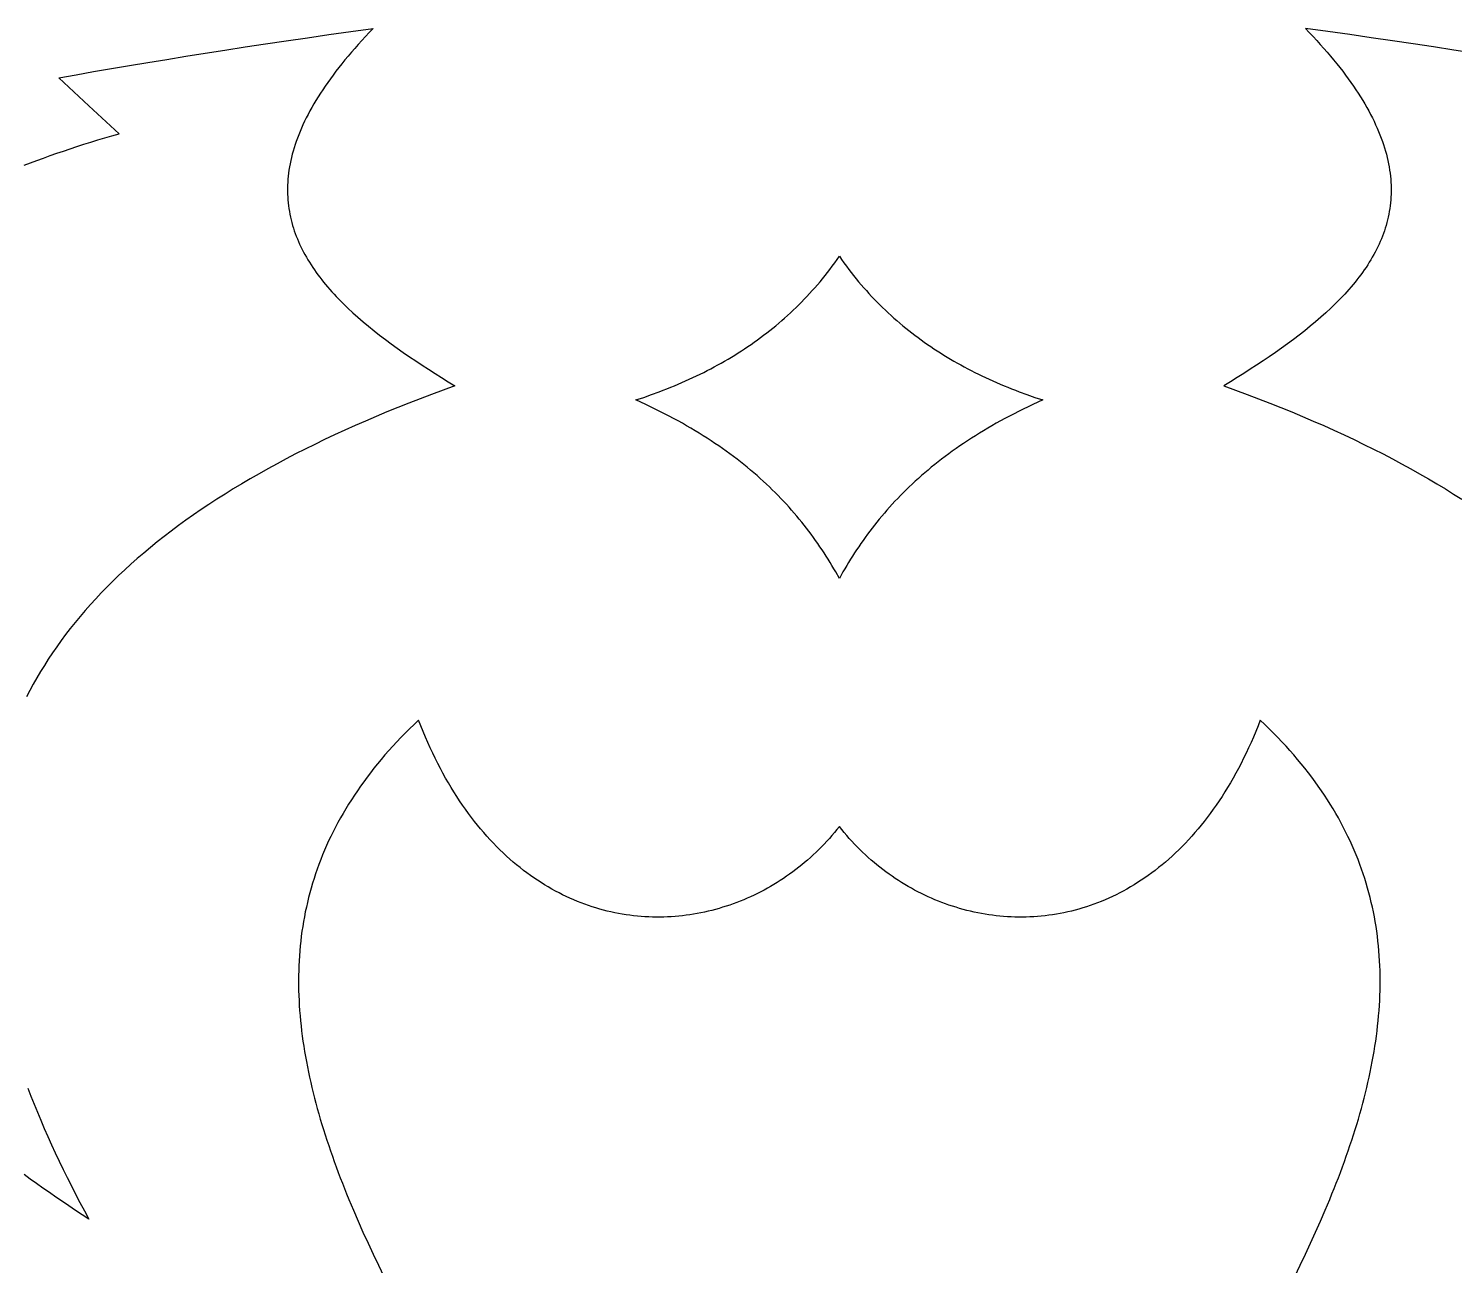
# Model space of a CAD drawing. Extents: x -4113 to -3113, y 1469 to 2469.
# Drawn here: x -3368 to -3283, y 2098.2 to 2172 of the extents above; entities that cross this region are included whole.
import ezdxf

# ---------------------------------------------------------------- set-up
doc = ezdxf.new("R2010")
doc.units = 0
doc.layers.add('PLAN_1', color=18, linetype='CONTINUOUS')

msp = doc.modelspace()

# ---------------------------------------------------------------- linework, layer by layer
at = {"layer": 'PLAN_1'}
for points in [[(-3368.301, 2163.813), (-3367.919, 2163.96), (-3367.533, 2164.104), (-3367.143, 2164.247), (-3366.751, 2164.388), (-3366.355, 2164.527), (-3365.955, 2164.665), (-3365.552, 2164.8), (-3365.146, 2164.933), (-3364.737, 2165.065), (-3364.324, 2165.194), (-3363.907, 2165.322), (-3363.488, 2165.448), (-3363.064, 2165.571), (-3362.638, 2165.693), (-3364.435, 2167.358), (-3365.334, 2168.193), (-3366.232, 2169.032), (-3365.203, 2169.213), (-3364.157, 2169.395), (-3363.094, 2169.578), (-3362.013, 2169.761), (-3360.914, 2169.944), (-3359.797, 2170.128), (-3358.66, 2170.312), (-3357.504, 2170.496), (-3356.327, 2170.68), (-3355.13, 2170.864), (-3353.913, 2171.048), (-3352.673, 2171.232), (-3351.412, 2171.416), (-3350.129, 2171.599), (-3348.822, 2171.783), (-3347.492, 2171.965), (-3347.723, 2171.726), (-3347.948, 2171.488), (-3348.167, 2171.252), (-3348.38, 2171.017), (-3348.587, 2170.784), (-3348.789, 2170.552), (-3348.985, 2170.322), (-3349.175, 2170.094), (-3349.36, 2169.867), (-3349.539, 2169.642), (-3349.712, 2169.418), (-3349.88, 2169.195), (-3350.043, 2168.975), (-3350.2, 2168.755), (-3350.351, 2168.537), (-3350.498, 2168.321), (-3350.639, 2168.106), (-3350.775, 2167.892), (-3350.905, 2167.68), (-3351.03, 2167.469), (-3351.151, 2167.26), (-3351.266, 2167.052), (-3351.376, 2166.845), (-3351.481, 2166.64), (-3351.581, 2166.436), (-3351.676, 2166.233), (-3351.766, 2166.032), (-3351.851, 2165.832), (-3351.931, 2165.634), (-3352.007, 2165.437), (-3352.078, 2165.241), (-3352.144, 2165.046), (-3352.206, 2164.852), (-3352.262, 2164.66), (-3352.315, 2164.469), (-3352.362, 2164.28), (-3352.406, 2164.091), (-3352.444, 2163.904), (-3352.479, 2163.718), (-3352.509, 2163.533), (-3352.534, 2163.349), (-3352.555, 2163.167), (-3352.572, 2162.986), (-3352.585, 2162.805), (-3352.594, 2162.626), (-3352.598, 2162.449), (-3352.598, 2162.272), (-3352.595, 2162.096), (-3352.587, 2161.921), (-3352.575, 2161.748), (-3352.559, 2161.576), (-3352.539, 2161.404), (-3352.516, 2161.234), (-3352.488, 2161.065), (-3352.457, 2160.896), (-3352.422, 2160.729), (-3352.383, 2160.563), (-3352.341, 2160.398), (-3352.295, 2160.234), (-3352.246, 2160.07), (-3352.192, 2159.908), (-3352.136, 2159.747), (-3352.076, 2159.586), (-3352.012, 2159.427), (-3351.945, 2159.268), (-3351.875, 2159.111), (-3351.801, 2158.954), (-3351.724, 2158.798), (-3351.644, 2158.643), (-3351.561, 2158.489), (-3351.474, 2158.336), (-3351.384, 2158.184), (-3351.292, 2158.032), (-3351.196, 2157.882), (-3351.097, 2157.732), (-3350.995, 2157.583), (-3350.891, 2157.434), (-3350.783, 2157.287), (-3350.673, 2157.14), (-3350.56, 2156.994), (-3350.444, 2156.849), (-3350.325, 2156.704), (-3350.204, 2156.561), (-3350.08, 2156.418), (-3349.953, 2156.275), (-3349.824, 2156.134), (-3349.692, 2155.993), (-3349.558, 2155.853), (-3349.422, 2155.713), (-3349.283, 2155.574), (-3349.141, 2155.436), (-3348.998, 2155.298), (-3348.704, 2155.024), (-3348.401, 2154.753), (-3348.089, 2154.485), (-3347.77, 2154.218), (-3347.442, 2153.953), (-3347.107, 2153.691), (-3346.765, 2153.431), (-3346.416, 2153.172), (-3346.06, 2152.915), (-3345.698, 2152.66), (-3345.33, 2152.407), (-3344.956, 2152.155), (-3344.578, 2151.904), (-3344.194, 2151.655), (-3343.805, 2151.407), (-3343.412, 2151.16), (-3343.015, 2150.915), (-3342.615, 2150.67), (-3343.316, 2150.416), (-3344.007, 2150.16), (-3344.688, 2149.901), (-3345.36, 2149.64), (-3346.022, 2149.377), (-3346.674, 2149.111), (-3347.317, 2148.842), (-3347.95, 2148.571), (-3348.574, 2148.298), (-3349.188, 2148.022), (-3349.793, 2147.744), (-3350.388, 2147.463), (-3350.974, 2147.181), (-3351.55, 2146.895), (-3352.117, 2146.608), (-3352.675, 2146.318), (-3353.224, 2146.025), (-3353.763, 2145.731), (-3354.294, 2145.434), (-3354.815, 2145.134), (-3355.327, 2144.833), (-3355.83, 2144.529), (-3356.323, 2144.222), (-3356.808, 2143.914), (-3357.284, 2143.603), (-3357.751, 2143.29), (-3358.209, 2142.975), (-3358.658, 2142.657), (-3359.098, 2142.337), (-3359.529, 2142.015), (-3359.952, 2141.691), (-3360.366, 2141.364), (-3360.771, 2141.036), (-3361.167, 2140.705), (-3361.555, 2140.372), (-3361.934, 2140.036), (-3362.304, 2139.699), (-3362.666, 2139.359), (-3363.02, 2139.017), (-3363.365, 2138.674), (-3363.701, 2138.327), (-3364.029, 2137.979), (-3364.349, 2137.629), (-3364.66, 2137.276), (-3364.963, 2136.922), (-3365.258, 2136.565), (-3365.545, 2136.206), (-3365.823, 2135.846), (-3366.093, 2135.483), (-3366.355, 2135.118), (-3366.609, 2134.751), (-3366.855, 2134.382), (-3367.092, 2134.011), (-3367.322, 2133.638), (-3367.544, 2133.262), (-3367.757, 2132.885), (-3367.963, 2132.506), (-3368.161, 2132.125)], [(-3281.903, 2170.496), (-3283.08, 2170.68), (-3284.277, 2170.864), (-3285.496, 2171.048), (-3286.736, 2171.232), (-3287.999, 2171.416), (-3289.284, 2171.599), (-3290.592, 2171.783), (-3291.923, 2171.965), (-3291.692, 2171.726), (-3291.467, 2171.488), (-3291.248, 2171.252), (-3291.035, 2171.017), (-3290.827, 2170.784), (-3290.625, 2170.552), (-3290.429, 2170.322), (-3290.239, 2170.094), (-3290.054, 2169.867), (-3289.875, 2169.642), (-3289.701, 2169.418), (-3289.533, 2169.195), (-3289.37, 2168.975), (-3289.213, 2168.755), (-3289.061, 2168.537), (-3288.915, 2168.321), (-3288.773, 2168.106), (-3288.638, 2167.892), (-3288.507, 2167.68), (-3288.381, 2167.469), (-3288.261, 2167.26), (-3288.146, 2167.052), (-3288.036, 2166.845), (-3287.931, 2166.64), (-3287.83, 2166.436), (-3287.735, 2166.233), (-3287.645, 2166.032), (-3287.56, 2165.832), (-3287.479, 2165.634), (-3287.403, 2165.437), (-3287.332, 2165.241), (-3287.266, 2165.046), (-3287.204, 2164.852), (-3287.147, 2164.66), (-3287.095, 2164.469), (-3287.047, 2164.28), (-3287.004, 2164.091), (-3286.965, 2163.904), (-3286.931, 2163.718), (-3286.901, 2163.533), (-3286.875, 2163.349), (-3286.854, 2163.167), (-3286.837, 2162.986), (-3286.824, 2162.805), (-3286.815, 2162.626), (-3286.811, 2162.449), (-3286.81, 2162.272), (-3286.814, 2162.096), (-3286.822, 2161.921), (-3286.833, 2161.748), (-3286.849, 2161.576), (-3286.869, 2161.404), (-3286.892, 2161.234), (-3286.92, 2161.065), (-3286.951, 2160.896), (-3286.986, 2160.729), (-3287.024, 2160.563), (-3287.067, 2160.398), (-3287.112, 2160.234), (-3287.162, 2160.07), (-3287.215, 2159.908), (-3287.272, 2159.747), (-3287.332, 2159.586), (-3287.395, 2159.427), (-3287.462, 2159.268), (-3287.533, 2159.111), (-3287.606, 2158.954), (-3287.683, 2158.798), (-3287.763, 2158.643), (-3287.846, 2158.489), (-3287.933, 2158.336), (-3288.023, 2158.184), (-3288.115, 2158.032), (-3288.211, 2157.882), (-3288.31, 2157.732), (-3288.411, 2157.583), (-3288.516, 2157.434), (-3288.623, 2157.287), (-3288.734, 2157.14), (-3288.847, 2156.994), (-3288.963, 2156.849), (-3289.081, 2156.704), (-3289.203, 2156.561), (-3289.327, 2156.418), (-3289.453, 2156.275), (-3289.582, 2156.134), (-3289.714, 2155.993), (-3289.848, 2155.853), (-3289.985, 2155.713), (-3290.123, 2155.574), (-3290.265, 2155.436), (-3290.408, 2155.298), (-3290.703, 2155.024), (-3291.005, 2154.753), (-3291.317, 2154.485), (-3291.636, 2154.218), (-3291.964, 2153.953), (-3292.299, 2153.691), (-3292.641, 2153.431), (-3292.99, 2153.172), (-3293.346, 2152.915), (-3293.708, 2152.66), (-3294.076, 2152.407), (-3294.449, 2152.155), (-3294.828, 2151.904), (-3295.212, 2151.655), (-3295.6, 2151.407), (-3295.993, 2151.16), (-3296.39, 2150.915), (-3296.79, 2150.67), (-3296.09, 2150.416), (-3295.399, 2150.16), (-3294.718, 2149.901), (-3294.046, 2149.64), (-3293.385, 2149.377), (-3292.732, 2149.111), (-3292.09, 2148.842), (-3291.457, 2148.571), (-3290.833, 2148.298), (-3290.219, 2148.022), (-3289.615, 2147.744), (-3289.02, 2147.463), (-3288.434, 2147.181), (-3287.858, 2146.895), (-3287.291, 2146.608), (-3286.733, 2146.318), (-3286.185, 2146.025), (-3285.645, 2145.731), (-3285.115, 2145.434), (-3284.594, 2145.134), (-3284.083, 2144.833), (-3283.58, 2144.529), (-3283.086, 2144.222), (-3282.602, 2143.914)], [(-3292.562, 2097.591), (-3292.237, 2098.254), (-3291.92, 2098.915), (-3291.612, 2099.573), (-3291.313, 2100.229), (-3291.022, 2100.883), (-3290.741, 2101.534), (-3290.604, 2101.859), (-3290.47, 2102.183), (-3290.338, 2102.506), (-3290.208, 2102.829), (-3290.081, 2103.152), (-3289.957, 2103.473), (-3289.835, 2103.794), (-3289.715, 2104.115), (-3289.599, 2104.434), (-3289.485, 2104.754), (-3289.374, 2105.072), (-3289.265, 2105.39), (-3289.16, 2105.707), (-3289.057, 2106.024), (-3288.957, 2106.34), (-3288.86, 2106.656), (-3288.766, 2106.97), (-3288.675, 2107.284), (-3288.587, 2107.598), (-3288.502, 2107.911), (-3288.42, 2108.223), (-3288.342, 2108.535), (-3288.266, 2108.846), (-3288.194, 2109.156), (-3288.124, 2109.465), (-3288.058, 2109.775), (-3287.996, 2110.083), (-3287.936, 2110.391), (-3287.88, 2110.698), (-3287.828, 2111.004), (-3287.778, 2111.31), (-3287.733, 2111.615), (-3287.69, 2111.919), (-3287.652, 2112.223), (-3287.617, 2112.526), (-3287.585, 2112.829), (-3287.557, 2113.131), (-3287.533, 2113.432), (-3287.512, 2113.732), (-3287.495, 2114.032), (-3287.482, 2114.331), (-3287.473, 2114.63), (-3287.468, 2114.927), (-3287.466, 2115.225), (-3287.468, 2115.521), (-3287.475, 2115.817), (-3287.485, 2116.112), (-3287.499, 2116.406), (-3287.517, 2116.7), (-3287.54, 2116.993), (-3287.566, 2117.286), (-3287.597, 2117.577), (-3287.631, 2117.868), (-3287.67, 2118.159), (-3287.714, 2118.448), (-3287.761, 2118.737), (-3287.813, 2119.026), (-3287.869, 2119.313), (-3287.93, 2119.6), (-3287.995, 2119.886), (-3288.064, 2120.172), (-3288.138, 2120.456), (-3288.217, 2120.741), (-3288.3, 2121.024), (-3288.387, 2121.307), (-3288.479, 2121.589), (-3288.576, 2121.87), (-3288.678, 2122.15), (-3288.784, 2122.43), (-3288.895, 2122.709), (-3289.011, 2122.988), (-3289.132, 2123.266), (-3289.257, 2123.543), (-3289.388, 2123.819), (-3289.523, 2124.094), (-3289.663, 2124.369), (-3289.809, 2124.643), (-3289.959, 2124.917), (-3290.115, 2125.19), (-3290.275, 2125.461), (-3290.441, 2125.733), (-3290.612, 2126.003), (-3290.788, 2126.273), (-3290.969, 2126.542), (-3291.156, 2126.81), (-3291.348, 2127.078), (-3291.545, 2127.345), (-3291.747, 2127.611), (-3291.955, 2127.876), (-3292.169, 2128.141), (-3292.388, 2128.405), (-3292.612, 2128.668), (-3292.842, 2128.93), (-3293.078, 2129.192), (-3293.319, 2129.453), (-3293.566, 2129.713), (-3293.819, 2129.972), (-3294.077, 2130.231), (-3294.341, 2130.489), (-3294.611, 2130.746), (-3294.745, 2130.405), (-3294.882, 2130.069), (-3295.022, 2129.739), (-3295.164, 2129.414), (-3295.309, 2129.094), (-3295.456, 2128.781), (-3295.607, 2128.472), (-3295.759, 2128.169), (-3295.914, 2127.872), (-3296.072, 2127.579), (-3296.232, 2127.293), (-3296.394, 2127.011), (-3296.558, 2126.735), (-3296.725, 2126.464), (-3296.894, 2126.198), (-3297.065, 2125.938), (-3297.238, 2125.683), (-3297.414, 2125.433), (-3297.591, 2125.188), (-3297.77, 2124.948), (-3297.952, 2124.714), (-3298.135, 2124.484), (-3298.32, 2124.26), (-3298.507, 2124.04), (-3298.695, 2123.826), (-3298.886, 2123.617), (-3299.078, 2123.412), (-3299.272, 2123.213), (-3299.467, 2123.019), (-3299.664, 2122.829), (-3299.863, 2122.645), (-3300.063, 2122.465), (-3300.264, 2122.29), (-3300.467, 2122.12), (-3300.671, 2121.955), (-3300.877, 2121.794), (-3301.083, 2121.638), (-3301.291, 2121.487), (-3301.501, 2121.341), (-3301.711, 2121.2), (-3301.922, 2121.063), (-3302.135, 2120.93), (-3302.348, 2120.803), (-3302.563, 2120.68), (-3302.778, 2120.561), (-3302.994, 2120.447), (-3303.212, 2120.338), (-3303.43, 2120.233), (-3303.648, 2120.132), (-3303.868, 2120.036), (-3304.088, 2119.945), (-3304.309, 2119.858), (-3304.53, 2119.775), (-3304.752, 2119.697), (-3304.974, 2119.623), (-3305.197, 2119.553), (-3305.42, 2119.488), (-3305.644, 2119.426), (-3305.868, 2119.37), (-3306.092, 2119.317), (-3306.317, 2119.268), (-3306.542, 2119.224), (-3306.767, 2119.184), (-3306.992, 2119.148), (-3307.217, 2119.116), (-3307.442, 2119.088), (-3307.667, 2119.065), (-3307.892, 2119.045), (-3308.117, 2119.029), (-3308.342, 2119.018), (-3308.567, 2119.01), (-3308.791, 2119.007), (-3309.015, 2119.007), (-3309.239, 2119.011), (-3309.463, 2119.019), (-3309.686, 2119.031), (-3309.909, 2119.047), (-3310.131, 2119.066), (-3310.353, 2119.089), (-3310.574, 2119.116), (-3310.795, 2119.147), (-3311.015, 2119.182), (-3311.234, 2119.22), (-3311.453, 2119.262), (-3311.671, 2119.308), (-3311.888, 2119.357), (-3312.104, 2119.41), (-3312.319, 2119.466), (-3312.533, 2119.526), (-3312.747, 2119.59), (-3312.959, 2119.657), (-3313.17, 2119.727), (-3313.38, 2119.801), (-3313.589, 2119.879), (-3313.797, 2119.96), (-3314.003, 2120.044), (-3314.209, 2120.132), (-3314.413, 2120.223), (-3314.615, 2120.317), (-3314.816, 2120.415), (-3315.016, 2120.516), (-3315.214, 2120.62), (-3315.411, 2120.728), (-3315.606, 2120.838), (-3315.8, 2120.952), (-3315.991, 2121.069), (-3316.181, 2121.19), (-3316.37, 2121.313), (-3316.556, 2121.439), (-3316.741, 2121.569), (-3316.924, 2121.702), (-3317.105, 2121.837), (-3317.284, 2121.976), (-3317.461, 2122.117), (-3317.636, 2122.262), (-3317.809, 2122.41), (-3317.979, 2122.56), (-3318.148, 2122.713), (-3318.314, 2122.87), (-3318.478, 2123.029), (-3318.64, 2123.191), (-3318.799, 2123.355), (-3318.956, 2123.523), (-3319.111, 2123.693), (-3319.263, 2123.866), (-3319.413, 2124.042), (-3319.56, 2124.22), (-3319.704, 2124.401), (-3319.848, 2124.22), (-3319.995, 2124.042), (-3320.145, 2123.866), (-3320.297, 2123.693), (-3320.451, 2123.523), (-3320.608, 2123.355), (-3320.767, 2123.191), (-3320.929, 2123.029), (-3321.093, 2122.87), (-3321.259, 2122.713), (-3321.427, 2122.56), (-3321.598, 2122.41), (-3321.771, 2122.262), (-3321.945, 2122.117), (-3322.122, 2121.976), (-3322.301, 2121.837), (-3322.482, 2121.702), (-3322.665, 2121.569), (-3322.849, 2121.439), (-3323.036, 2121.313), (-3323.224, 2121.19), (-3323.414, 2121.069), (-3323.606, 2120.952), (-3323.799, 2120.838), (-3323.995, 2120.728), (-3324.191, 2120.62), (-3324.389, 2120.516), (-3324.589, 2120.415), (-3324.79, 2120.317), (-3324.993, 2120.223), (-3325.197, 2120.132), (-3325.402, 2120.044), (-3325.608, 2119.96), (-3325.816, 2119.879), (-3326.025, 2119.801), (-3326.235, 2119.727), (-3326.447, 2119.657), (-3326.659, 2119.59), (-3326.872, 2119.526), (-3327.087, 2119.466), (-3327.302, 2119.41), (-3327.518, 2119.357), (-3327.735, 2119.308), (-3327.953, 2119.262), (-3328.172, 2119.22), (-3328.391, 2119.182), (-3328.611, 2119.147), (-3328.832, 2119.116), (-3329.053, 2119.089), (-3329.275, 2119.066), (-3329.497, 2119.047), (-3329.72, 2119.031), (-3329.943, 2119.019), (-3330.167, 2119.011), (-3330.391, 2119.007), (-3330.615, 2119.007), (-3330.84, 2119.01), (-3331.065, 2119.018), (-3331.289, 2119.029), (-3331.515, 2119.045), (-3331.74, 2119.065), (-3331.965, 2119.088), (-3332.19, 2119.116), (-3332.415, 2119.148), (-3332.64, 2119.184), (-3332.865, 2119.224), (-3333.09, 2119.268), (-3333.315, 2119.317), (-3333.539, 2119.37), (-3333.763, 2119.426), (-3333.987, 2119.488), (-3334.21, 2119.553), (-3334.433, 2119.623), (-3334.655, 2119.697), (-3334.877, 2119.775), (-3335.099, 2119.858), (-3335.319, 2119.945), (-3335.54, 2120.036), (-3335.759, 2120.132), (-3335.978, 2120.233), (-3336.196, 2120.338), (-3336.413, 2120.447), (-3336.629, 2120.561), (-3336.844, 2120.68), (-3337.059, 2120.803), (-3337.272, 2120.93), (-3337.485, 2121.063), (-3337.696, 2121.2), (-3337.907, 2121.341), (-3338.116, 2121.487), (-3338.324, 2121.638), (-3338.53, 2121.794), (-3338.736, 2121.955), (-3338.94, 2122.12), (-3339.143, 2122.29), (-3339.344, 2122.465), (-3339.544, 2122.645), (-3339.742, 2122.829), (-3339.939, 2123.019), (-3340.134, 2123.213), (-3340.328, 2123.412), (-3340.52, 2123.617), (-3340.71, 2123.826), (-3340.899, 2124.04), (-3341.085, 2124.26), (-3341.27, 2124.484), (-3341.453, 2124.714), (-3341.634, 2124.948), (-3341.814, 2125.188), (-3341.991, 2125.433), (-3342.166, 2125.683), (-3342.339, 2125.938), (-3342.51, 2126.198), (-3342.678, 2126.464), (-3342.845, 2126.735), (-3343.009, 2127.011), (-3343.171, 2127.293), (-3343.33, 2127.579), (-3343.487, 2127.872), (-3343.642, 2128.169), (-3343.794, 2128.472), (-3343.944, 2128.781), (-3344.091, 2129.094), (-3344.236, 2129.414), (-3344.378, 2129.739), (-3344.517, 2130.069), (-3344.653, 2130.405), (-3344.787, 2130.746), (-3345.057, 2130.489), (-3345.322, 2130.231), (-3345.58, 2129.972), (-3345.833, 2129.713), (-3346.08, 2129.453), (-3346.321, 2129.192), (-3346.557, 2128.93), (-3346.787, 2128.668), (-3347.012, 2128.405), (-3347.231, 2128.141), (-3347.445, 2127.876), (-3347.653, 2127.611), (-3347.856, 2127.345), (-3348.053, 2127.078), (-3348.245, 2126.81), (-3348.432, 2126.542), (-3348.614, 2126.273), (-3348.79, 2126.003), (-3348.961, 2125.733), (-3349.127, 2125.461), (-3349.288, 2125.19), (-3349.443, 2124.917), (-3349.594, 2124.643), (-3349.739, 2124.369), (-3349.88, 2124.094), (-3350.015, 2123.819), (-3350.146, 2123.543), (-3350.272, 2123.266), (-3350.392, 2122.988), (-3350.508, 2122.709), (-3350.62, 2122.43), (-3350.726, 2122.15), (-3350.828, 2121.87), (-3350.925, 2121.589), (-3351.017, 2121.307), (-3351.105, 2121.024), (-3351.188, 2120.741), (-3351.267, 2120.456), (-3351.341, 2120.172), (-3351.41, 2119.886), (-3351.475, 2119.6), (-3351.536, 2119.313), (-3351.592, 2119.026), (-3351.644, 2118.737), (-3351.692, 2118.448), (-3351.735, 2118.159), (-3351.774, 2117.868), (-3351.809, 2117.577), (-3351.84, 2117.286), (-3351.867, 2116.993), (-3351.889, 2116.7), (-3351.907, 2116.406), (-3351.922, 2116.112), (-3351.932, 2115.817), (-3351.939, 2115.521), (-3351.941, 2115.225), (-3351.939, 2114.927), (-3351.934, 2114.63), (-3351.925, 2114.331), (-3351.912, 2114.032), (-3351.895, 2113.732), (-3351.875, 2113.432), (-3351.851, 2113.131), (-3351.823, 2112.829), (-3351.791, 2112.526), (-3351.756, 2112.223), (-3351.717, 2111.919), (-3351.675, 2111.615), (-3351.63, 2111.31), (-3351.581, 2111.004), (-3351.528, 2110.698), (-3351.472, 2110.391), (-3351.413, 2110.083), (-3351.35, 2109.775), (-3351.284, 2109.465), (-3351.215, 2109.156), (-3351.143, 2108.846), (-3351.067, 2108.535), (-3350.988, 2108.223), (-3350.907, 2107.911), (-3350.822, 2107.598), (-3350.734, 2107.284), (-3350.643, 2106.97), (-3350.549, 2106.656), (-3350.452, 2106.34), (-3350.352, 2106.024), (-3350.25, 2105.707), (-3350.144, 2105.39), (-3350.036, 2105.072), (-3349.925, 2104.754), (-3349.811, 2104.434), (-3349.694, 2104.115), (-3349.575, 2103.794), (-3349.453, 2103.473), (-3349.329, 2103.152), (-3349.202, 2102.829), (-3349.072, 2102.506), (-3348.94, 2102.183), (-3348.806, 2101.859), (-3348.669, 2101.534), (-3348.388, 2100.883), (-3348.098, 2100.229), (-3347.798, 2099.573), (-3347.49, 2098.915), (-3347.174, 2098.254), (-3346.849, 2097.591)], [(-3368.077, 2108.818), (-3367.893, 2108.34), (-3367.704, 2107.861), (-3367.508, 2107.38), (-3367.306, 2106.898), (-3367.098, 2106.414), (-3366.885, 2105.929), (-3366.666, 2105.443), (-3366.441, 2104.954), (-3366.21, 2104.465), (-3365.973, 2103.974), (-3365.731, 2103.481), (-3365.483, 2102.988), (-3365.229, 2102.492), (-3364.97, 2101.996), (-3364.705, 2101.497), (-3364.435, 2100.998), (-3364.836, 2101.261), (-3365.233, 2101.525), (-3365.627, 2101.789), (-3366.019, 2102.055), (-3366.407, 2102.321), (-3366.792, 2102.588), (-3367.174, 2102.856), (-3367.553, 2103.125), (-3367.928, 2103.394), (-3368.301, 2103.665)]]:
    msp.add_lwpolyline(points, dxfattribs=at)
msp.add_lwpolyline([(-3319.704, 2139.192), (-3319.92, 2139.576), (-3320.03, 2139.767), (-3320.143, 2139.957), (-3320.257, 2140.146), (-3320.374, 2140.335), (-3320.492, 2140.523), (-3320.613, 2140.711), (-3320.736, 2140.898), (-3320.861, 2141.084), (-3320.989, 2141.27), (-3321.118, 2141.454), (-3321.25, 2141.638), (-3321.384, 2141.822), (-3321.521, 2142.004), (-3321.66, 2142.186), (-3321.801, 2142.367), (-3321.945, 2142.548), (-3322.091, 2142.727), (-3322.24, 2142.906), (-3322.392, 2143.084), (-3322.546, 2143.261), (-3322.702, 2143.437), (-3322.862, 2143.613), (-3323.024, 2143.787), (-3323.189, 2143.961), (-3323.356, 2144.134), (-3323.527, 2144.306), (-3323.7, 2144.477), (-3323.876, 2144.647), (-3324.055, 2144.817), (-3324.237, 2144.985), (-3324.422, 2145.152), (-3324.61, 2145.319), (-3324.801, 2145.485), (-3324.996, 2145.649), (-3325.193, 2145.813), (-3325.393, 2145.976), (-3325.597, 2146.137), (-3325.804, 2146.298), (-3326.014, 2146.458), (-3326.228, 2146.616), (-3326.445, 2146.774), (-3326.665, 2146.93), (-3326.889, 2147.086), (-3327.116, 2147.24), (-3327.346, 2147.394), (-3327.58, 2147.546), (-3327.818, 2147.697), (-3328.059, 2147.847), (-3328.304, 2147.996), (-3328.553, 2148.144), (-3328.805, 2148.291), (-3329.061, 2148.437), (-3329.321, 2148.581), (-3329.584, 2148.724), (-3329.851, 2148.866), (-3330.123, 2149.007), (-3330.398, 2149.147), (-3330.677, 2149.285), (-3330.96, 2149.423), (-3331.247, 2149.559), (-3331.538, 2149.693), (-3331.833, 2149.827), (-3331.361, 2149.984), (-3330.895, 2150.148), (-3330.434, 2150.317), (-3330.206, 2150.405), (-3329.979, 2150.494), (-3329.753, 2150.584), (-3329.529, 2150.676), (-3329.306, 2150.77), (-3329.085, 2150.865), (-3328.865, 2150.963), (-3328.646, 2151.061), (-3328.429, 2151.162), (-3328.213, 2151.264), (-3327.999, 2151.368), (-3327.786, 2151.474), (-3327.575, 2151.581), (-3327.365, 2151.69), (-3327.157, 2151.801), (-3326.95, 2151.913), (-3326.745, 2152.028), (-3326.541, 2152.144), (-3326.339, 2152.262), (-3326.138, 2152.382), (-3325.938, 2152.503), (-3325.741, 2152.627), (-3325.544, 2152.752), (-3325.35, 2152.879), (-3325.157, 2153.008), (-3324.965, 2153.139), (-3324.775, 2153.272), (-3324.587, 2153.407), (-3324.4, 2153.543), (-3324.215, 2153.682), (-3324.031, 2153.822), (-3323.849, 2153.965), (-3323.669, 2154.109), (-3323.49, 2154.255), (-3323.313, 2154.404), (-3323.137, 2154.554), (-3322.963, 2154.706), (-3322.791, 2154.861), (-3322.62, 2155.017), (-3322.452, 2155.175), (-3322.284, 2155.336), (-3322.119, 2155.498), (-3321.955, 2155.663), (-3321.793, 2155.83), (-3321.632, 2155.998), (-3321.473, 2156.169), (-3321.316, 2156.342), (-3321.161, 2156.517), (-3321.007, 2156.694), (-3320.856, 2156.874), (-3320.705, 2157.055), (-3320.557, 2157.239), (-3320.411, 2157.425), (-3320.266, 2157.613), (-3320.123, 2157.803), (-3319.981, 2157.996), (-3319.842, 2158.191), (-3319.704, 2158.388), (-3319.567, 2158.191), (-3319.427, 2157.996), (-3319.286, 2157.803), (-3319.144, 2157.613), (-3318.999, 2157.425), (-3318.853, 2157.239), (-3318.704, 2157.055), (-3318.554, 2156.874), (-3318.403, 2156.694), (-3318.249, 2156.517), (-3318.094, 2156.342), (-3317.937, 2156.169), (-3317.779, 2155.998), (-3317.619, 2155.83), (-3317.457, 2155.663), (-3317.293, 2155.498), (-3317.128, 2155.336), (-3316.961, 2155.175), (-3316.792, 2155.017), (-3316.621, 2154.861), (-3316.449, 2154.706), (-3316.276, 2154.554), (-3316.1, 2154.404), (-3315.923, 2154.255), (-3315.745, 2154.109), (-3315.564, 2153.965), (-3315.383, 2153.822), (-3315.199, 2153.682), (-3315.014, 2153.543), (-3314.827, 2153.407), (-3314.639, 2153.272), (-3314.449, 2153.139), (-3314.258, 2153.008), (-3314.065, 2152.879), (-3313.87, 2152.752), (-3313.674, 2152.627), (-3313.476, 2152.503), (-3313.277, 2152.382), (-3313.077, 2152.262), (-3312.874, 2152.144), (-3312.67, 2152.028), (-3312.465, 2151.913), (-3312.258, 2151.801), (-3312.05, 2151.69), (-3311.84, 2151.581), (-3311.629, 2151.474), (-3311.416, 2151.368), (-3311.202, 2151.264), (-3310.986, 2151.162), (-3310.769, 2151.061), (-3310.551, 2150.963), (-3310.331, 2150.865), (-3310.109, 2150.77), (-3309.886, 2150.676), (-3309.662, 2150.584), (-3309.436, 2150.494), (-3309.209, 2150.405), (-3308.981, 2150.317), (-3308.519, 2150.148), (-3308.053, 2149.984), (-3307.581, 2149.827), (-3307.876, 2149.693), (-3308.167, 2149.559), (-3308.454, 2149.423), (-3308.737, 2149.285), (-3309.016, 2149.147), (-3309.291, 2149.007), (-3309.562, 2148.866), (-3309.83, 2148.724), (-3310.093, 2148.581), (-3310.353, 2148.437), (-3310.609, 2148.291), (-3310.861, 2148.144), (-3311.11, 2147.996), (-3311.355, 2147.847), (-3311.596, 2147.697), (-3311.833, 2147.546), (-3312.068, 2147.394), (-3312.298, 2147.24), (-3312.525, 2147.086), (-3312.749, 2146.93), (-3312.969, 2146.774), (-3313.186, 2146.616), (-3313.4, 2146.458), (-3313.61, 2146.298), (-3313.817, 2146.137), (-3314.02, 2145.976), (-3314.221, 2145.813), (-3314.418, 2145.649), (-3314.612, 2145.485), (-3314.804, 2145.319), (-3314.992, 2145.152), (-3315.177, 2144.985), (-3315.359, 2144.817), (-3315.538, 2144.647), (-3315.714, 2144.477), (-3315.887, 2144.306), (-3316.057, 2144.134), (-3316.225, 2143.961), (-3316.39, 2143.787), (-3316.551, 2143.613), (-3316.711, 2143.437), (-3316.867, 2143.261), (-3317.021, 2143.084), (-3317.173, 2142.906), (-3317.321, 2142.727), (-3317.468, 2142.548), (-3317.611, 2142.367), (-3317.753, 2142.186), (-3317.891, 2142.004), (-3318.028, 2141.822), (-3318.162, 2141.638), (-3318.293, 2141.454), (-3318.423, 2141.27), (-3318.55, 2141.084), (-3318.675, 2140.898), (-3318.797, 2140.711), (-3318.918, 2140.523), (-3319.036, 2140.335), (-3319.153, 2140.146), (-3319.267, 2139.957), (-3319.379, 2139.767), (-3319.49, 2139.576)], close=True, dxfattribs=at)

doc.saveas('drawing.dxf')
